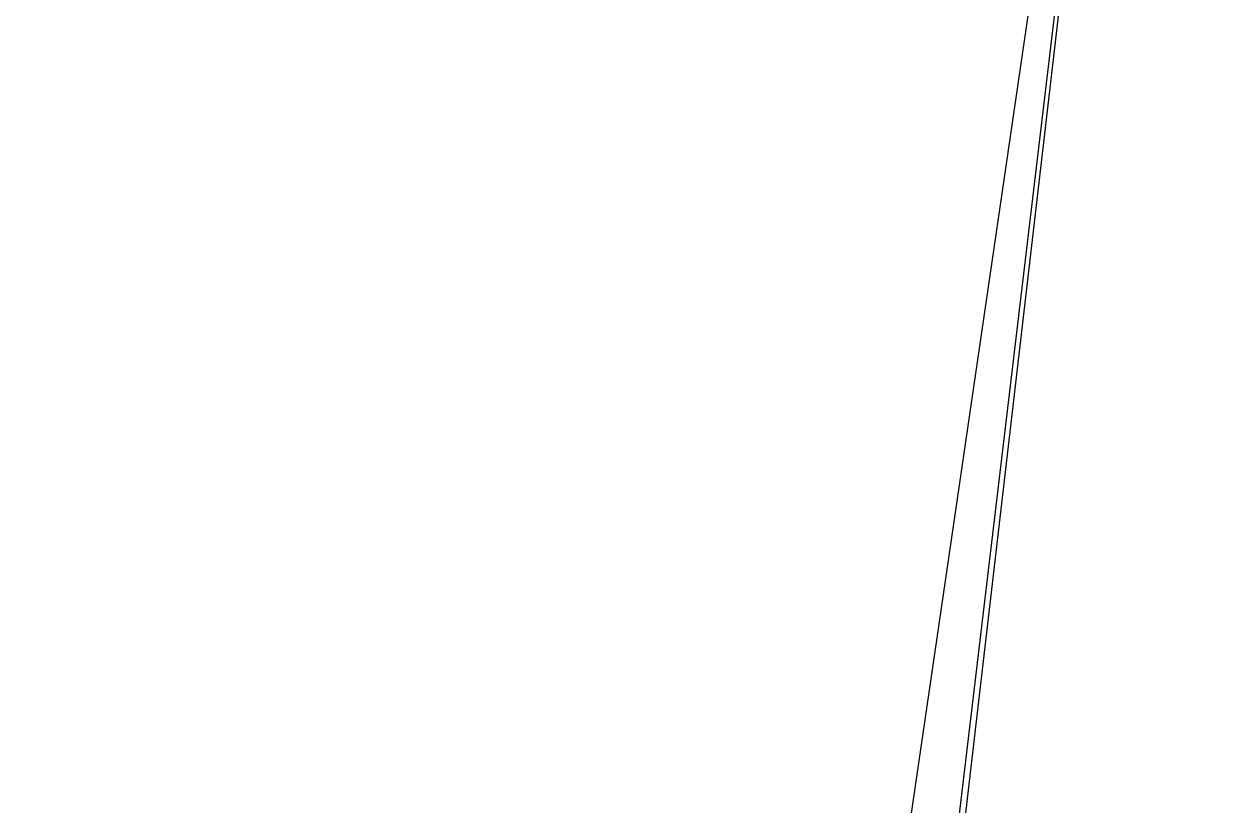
# Model space of a CAD drawing. Header units: feet. Extents: x -84 to 198, y -22 to 181.
# Drawn here: x 52.0084 to 52.2667, y 16.9601 to 17.1301 of the extents above; entities that cross this region are included whole.
import ezdxf

# ---------------------------------------------------------------- set-up
doc = ezdxf.new("R2010")
doc.units = ezdxf.units.FT
doc.layers.add('A-LINEA', color=7, linetype='CONTINUOUS')

msp = doc.modelspace()

# ---------------------------------------------------------------- linework, layer by layer
at = {"layer": 'A-LINEA'}
for points in [[(51.9867, 17.4578), (52.2667, 17.4178), (52.2, 16.8444), (51.9067, 16.8844), (51.9867, 17.4578)], [(51.9867, 17.4578), (52.2667, 17.4178), (52.2, 16.8444), (51.9067, 16.8844), (51.9867, 17.4578)], [(52.2667, 17.4178), (52.2, 16.8444), (51.92, 16.8844), (51.9867, 17.4578), (52.2667, 17.4178), (51.9867, 17.4444), (51.9333, 16.8844), (52.2, 16.8578), (52.2667, 17.4178)], [(52.2667, 17.4178), (52.2, 16.8444), (51.92, 16.8844), (51.9867, 17.4578), (52.2667, 17.4178), (51.9867, 17.4444), (51.9333, 16.8844), (52.2, 16.8578), (52.2667, 17.4178)], [(51.9867, 17.4444), (52.2667, 17.4044), (52.1867, 16.8578), (51.92, 16.8844), (51.9867, 17.4444)], [(51.9867, 17.4444), (52.2667, 17.4044), (52.1867, 16.8578), (51.92, 16.8844), (51.9867, 17.4444)]]:
    msp.add_lwpolyline(points, dxfattribs=at)

doc.saveas('drawing.dxf')
